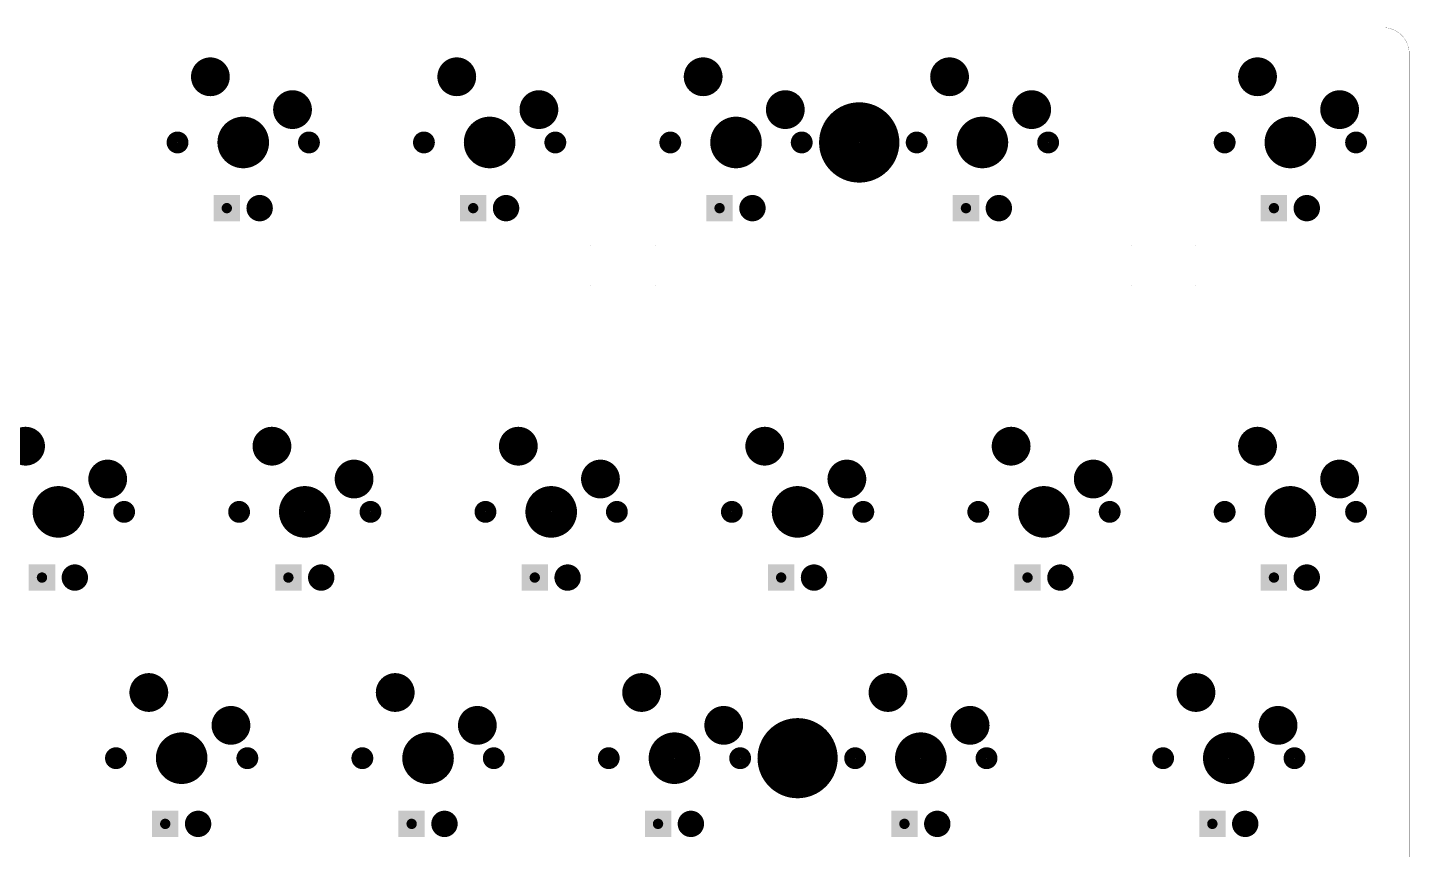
# Model space of a CAD drawing. Extents: x 1105 to 1477, y 972 to 1106.
# Drawn here: x 1370.6 to 1477.5, y 1035.5 to 1099 of the extents above; entities that cross this region are included whole.
import ezdxf

# ---------------------------------------------------------------- set-up
doc = ezdxf.new("R2010")
doc.units = 0
doc.layers.get('0').update_dxf_attribs({"linetype": 'CONTINUOUS'})
for name, color, linetype in [('BOTTOMSOLDER', 6, 'CONTINUOUS'), ('KEEPOUTLAYER', 6, 'CONTINUOUS'), ('PADHOLELAYER', 156, 'CONTINUOUS')]:
    doc.layers.add(name, color=color, linetype=linetype)

# ---------------------------------------------------------------- blocks, each defined once
blk = doc.blocks.new('MX1UP__144')
at = {"layer": 'BOTTOMSOLDER'}
for points, const_width in [([(-1.78, 5.08, 1), (-0.76, 5.08, 1)], 1.02), ([(-1, 0, 1), (1, 0, 1)], 1.99), ([(-5.5, 0, 1), (-4.66, 0, 1)], 0.85), ([(4.66, 0, 1), (5.5, 0, 1)], 0.85), ([(-4.56, -2.54, 1), (-3.06, -2.54, 1)], 1.5), ([(1.79, -5.08, 1), (3.29, -5.08, 1)], 1.5)]:
    blk.add_lwpolyline(points, format="xyb", close=True, dxfattribs=dict(at, const_width=const_width))
blk.add_solid([(2.29, 6.1), (0.25, 6.1), (2.29, 4.06), (0.25, 4.06)], dxfattribs=at)
at = {"layer": 'PADHOLELAYER'}
for points, const_width in [([(-1.47, 5.08, 1), (-1.07, 5.08, 1)], 0.4), ([(1.07, 5.08, 1), (1.47, 5.08, 1)], 0.4), ([(-1, 0, 1), (1, 0, 1)], 1.99), ([(-5.5, 0, 1), (-4.66, 0, 1)], 0.85), ([(4.66, 0, 1), (5.5, 0, 1)], 0.85), ([(-4.19, -2.54, 1), (-3.43, -2.54, 1)], 0.75), ([(2.16, -5.08, 1), (2.92, -5.08, 1)], 0.75)]:
    blk.add_lwpolyline(points, format="xyb", close=True, dxfattribs=dict(at, const_width=const_width))
blk = doc.blocks.new('MX1UP__145')
at = {"layer": 'BOTTOMSOLDER'}
for points, const_width in [([(-1.78, 5.08, 1), (-0.76, 5.08, 1)], 1.02), ([(-1, 0, 1), (1, 0, 1)], 1.99), ([(-5.5, 0, 1), (-4.66, 0, 1)], 0.85), ([(4.66, 0, 1), (5.5, 0, 1)], 0.85), ([(-4.56, -2.54, 1), (-3.06, -2.54, 1)], 1.5), ([(1.79, -5.08, 1), (3.29, -5.08, 1)], 1.5)]:
    blk.add_lwpolyline(points, format="xyb", close=True, dxfattribs=dict(at, const_width=const_width))
blk.add_solid([(2.29, 6.1), (0.25, 6.1), (2.29, 4.06), (0.25, 4.06)], dxfattribs=at)
at = {"layer": 'PADHOLELAYER'}
for points, const_width in [([(-1.47, 5.08, 1), (-1.07, 5.08, 1)], 0.4), ([(1.07, 5.08, 1), (1.47, 5.08, 1)], 0.4), ([(-1, 0, 1), (1, 0, 1)], 1.99), ([(-5.5, 0, 1), (-4.66, 0, 1)], 0.85), ([(4.66, 0, 1), (5.5, 0, 1)], 0.85), ([(-4.19, -2.54, 1), (-3.43, -2.54, 1)], 0.75), ([(2.16, -5.08, 1), (2.92, -5.08, 1)], 0.75)]:
    blk.add_lwpolyline(points, format="xyb", close=True, dxfattribs=dict(at, const_width=const_width))
blk = doc.blocks.new('MX1UP__146')
at = {"layer": 'BOTTOMSOLDER'}
for points, const_width in [([(-1.78, 5.08, 1), (-0.76, 5.08, 1)], 1.02), ([(-1, 0, 1), (1, 0, 1)], 1.99), ([(-5.5, 0, 1), (-4.66, 0, 1)], 0.85), ([(4.66, 0, 1), (5.5, 0, 1)], 0.85), ([(-4.56, -2.54, 1), (-3.06, -2.54, 1)], 1.5), ([(1.79, -5.08, 1), (3.29, -5.08, 1)], 1.5)]:
    blk.add_lwpolyline(points, format="xyb", close=True, dxfattribs=dict(at, const_width=const_width))
blk.add_solid([(2.29, 6.1), (0.25, 6.1), (2.29, 4.06), (0.25, 4.06)], dxfattribs=at)
at = {"layer": 'PADHOLELAYER'}
for points, const_width in [([(-1.47, 5.08, 1), (-1.07, 5.08, 1)], 0.4), ([(1.07, 5.08, 1), (1.47, 5.08, 1)], 0.4), ([(-1, 0, 1), (1, 0, 1)], 1.99), ([(-5.5, 0, 1), (-4.66, 0, 1)], 0.85), ([(4.66, 0, 1), (5.5, 0, 1)], 0.85), ([(-4.19, -2.54, 1), (-3.43, -2.54, 1)], 0.75), ([(2.16, -5.08, 1), (2.92, -5.08, 1)], 0.75)]:
    blk.add_lwpolyline(points, format="xyb", close=True, dxfattribs=dict(at, const_width=const_width))
blk = doc.blocks.new('MX1UP__147')
at = {"layer": 'BOTTOMSOLDER'}
for points, const_width in [([(-1.78, 5.08, 1), (-0.76, 5.08, 1)], 1.02), ([(-1, 0, 1), (1, 0, 1)], 1.99), ([(-5.5, 0, 1), (-4.66, 0, 1)], 0.85), ([(4.66, 0, 1), (5.5, 0, 1)], 0.85), ([(-4.56, -2.54, 1), (-3.06, -2.54, 1)], 1.5), ([(1.79, -5.08, 1), (3.29, -5.08, 1)], 1.5)]:
    blk.add_lwpolyline(points, format="xyb", close=True, dxfattribs=dict(at, const_width=const_width))
blk.add_solid([(2.29, 6.1), (0.25, 6.1), (2.29, 4.06), (0.25, 4.06)], dxfattribs=at)
at = {"layer": 'PADHOLELAYER'}
for points, const_width in [([(-1.47, 5.08, 1), (-1.07, 5.08, 1)], 0.4), ([(1.07, 5.08, 1), (1.47, 5.08, 1)], 0.4), ([(-1, 0, 1), (1, 0, 1)], 1.99), ([(-5.5, 0, 1), (-4.66, 0, 1)], 0.85), ([(4.66, 0, 1), (5.5, 0, 1)], 0.85), ([(-4.19, -2.54, 1), (-3.43, -2.54, 1)], 0.75), ([(2.16, -5.08, 1), (2.92, -5.08, 1)], 0.75)]:
    blk.add_lwpolyline(points, format="xyb", close=True, dxfattribs=dict(at, const_width=const_width))
blk = doc.blocks.new('MX1UP__148')
at = {"layer": 'BOTTOMSOLDER'}
for points, const_width in [([(-1.78, 5.08, 1), (-0.76, 5.08, 1)], 1.02), ([(-1, 0, 1), (1, 0, 1)], 1.99), ([(-5.5, 0, 1), (-4.66, 0, 1)], 0.85), ([(4.66, 0, 1), (5.5, 0, 1)], 0.85), ([(-4.56, -2.54, 1), (-3.06, -2.54, 1)], 1.5), ([(1.79, -5.08, 1), (3.29, -5.08, 1)], 1.5)]:
    blk.add_lwpolyline(points, format="xyb", close=True, dxfattribs=dict(at, const_width=const_width))
blk.add_solid([(2.29, 6.1), (0.25, 6.1), (2.29, 4.06), (0.25, 4.06)], dxfattribs=at)
at = {"layer": 'PADHOLELAYER'}
for points, const_width in [([(-1.47, 5.08, 1), (-1.07, 5.08, 1)], 0.4), ([(1.07, 5.08, 1), (1.47, 5.08, 1)], 0.4), ([(-1, 0, 1), (1, 0, 1)], 1.99), ([(-5.5, 0, 1), (-4.66, 0, 1)], 0.85), ([(4.66, 0, 1), (5.5, 0, 1)], 0.85), ([(-4.19, -2.54, 1), (-3.43, -2.54, 1)], 0.75), ([(2.16, -5.08, 1), (2.92, -5.08, 1)], 0.75)]:
    blk.add_lwpolyline(points, format="xyb", close=True, dxfattribs=dict(at, const_width=const_width))
blk = doc.blocks.new('MX1UP__156')
at = {"layer": 'BOTTOMSOLDER'}
for points, const_width in [([(-1.78, 5.08, 1), (-0.76, 5.08, 1)], 1.02), ([(-1, 0, 1), (1, 0, 1)], 1.99), ([(-5.5, 0, 1), (-4.66, 0, 1)], 0.85), ([(4.66, 0, 1), (5.5, 0, 1)], 0.85), ([(-4.56, -2.54, 1), (-3.06, -2.54, 1)], 1.5), ([(1.79, -5.08, 1), (3.29, -5.08, 1)], 1.5)]:
    blk.add_lwpolyline(points, format="xyb", close=True, dxfattribs=dict(at, const_width=const_width))
blk.add_solid([(2.29, 6.1), (0.25, 6.1), (2.29, 4.06), (0.25, 4.06)], dxfattribs=at)
at = {"layer": 'PADHOLELAYER'}
for points, const_width in [([(-1.47, 5.08, 1), (-1.07, 5.08, 1)], 0.4), ([(1.07, 5.08, 1), (1.47, 5.08, 1)], 0.4), ([(-1, 0, 1), (1, 0, 1)], 1.99), ([(-5.5, 0, 1), (-4.66, 0, 1)], 0.85), ([(4.66, 0, 1), (5.5, 0, 1)], 0.85), ([(-4.19, -2.54, 1), (-3.43, -2.54, 1)], 0.75), ([(2.16, -5.08, 1), (2.92, -5.08, 1)], 0.75)]:
    blk.add_lwpolyline(points, format="xyb", close=True, dxfattribs=dict(at, const_width=const_width))
blk = doc.blocks.new('MX1UP__173')
at = {"layer": 'BOTTOMSOLDER'}
for points, const_width in [([(-1.78, 5.08, 1), (-0.76, 5.08, 1)], 1.02), ([(-1, 0, 1), (1, 0, 1)], 1.99), ([(-5.5, 0, 1), (-4.66, 0, 1)], 0.85), ([(4.66, 0, 1), (5.5, 0, 1)], 0.85), ([(-4.56, -2.54, 1), (-3.06, -2.54, 1)], 1.5), ([(1.79, -5.08, 1), (3.29, -5.08, 1)], 1.5)]:
    blk.add_lwpolyline(points, format="xyb", close=True, dxfattribs=dict(at, const_width=const_width))
blk.add_solid([(2.29, 6.1), (0.25, 6.1), (2.29, 4.06), (0.25, 4.06)], dxfattribs=at)
at = {"layer": 'PADHOLELAYER'}
for points, const_width in [([(-1.47, 5.08, 1), (-1.07, 5.08, 1)], 0.4), ([(1.07, 5.08, 1), (1.47, 5.08, 1)], 0.4), ([(-1, 0, 1), (1, 0, 1)], 1.99), ([(-5.5, 0, 1), (-4.66, 0, 1)], 0.85), ([(4.66, 0, 1), (5.5, 0, 1)], 0.85), ([(-4.19, -2.54, 1), (-3.43, -2.54, 1)], 0.75), ([(2.16, -5.08, 1), (2.92, -5.08, 1)], 0.75)]:
    blk.add_lwpolyline(points, format="xyb", close=True, dxfattribs=dict(at, const_width=const_width))
blk = doc.blocks.new('MX1UP__174')
at = {"layer": 'BOTTOMSOLDER'}
for points, const_width in [([(-1.78, 5.08, 1), (-0.76, 5.08, 1)], 1.02), ([(-1, 0, 1), (1, 0, 1)], 1.99), ([(-5.5, 0, 1), (-4.66, 0, 1)], 0.85), ([(4.66, 0, 1), (5.5, 0, 1)], 0.85), ([(-4.56, -2.54, 1), (-3.06, -2.54, 1)], 1.5), ([(1.79, -5.08, 1), (3.29, -5.08, 1)], 1.5)]:
    blk.add_lwpolyline(points, format="xyb", close=True, dxfattribs=dict(at, const_width=const_width))
blk.add_solid([(2.29, 6.1), (0.25, 6.1), (2.29, 4.06), (0.25, 4.06)], dxfattribs=at)
at = {"layer": 'PADHOLELAYER'}
for points, const_width in [([(-1.47, 5.08, 1), (-1.07, 5.08, 1)], 0.4), ([(1.07, 5.08, 1), (1.47, 5.08, 1)], 0.4), ([(-1, 0, 1), (1, 0, 1)], 1.99), ([(-5.5, 0, 1), (-4.66, 0, 1)], 0.85), ([(4.66, 0, 1), (5.5, 0, 1)], 0.85), ([(-4.19, -2.54, 1), (-3.43, -2.54, 1)], 0.75), ([(2.16, -5.08, 1), (2.92, -5.08, 1)], 0.75)]:
    blk.add_lwpolyline(points, format="xyb", close=True, dxfattribs=dict(at, const_width=const_width))
blk = doc.blocks.new('MX1UP__176')
at = {"layer": 'BOTTOMSOLDER'}
for points, const_width in [([(-1.78, 5.08, 1), (-0.76, 5.08, 1)], 1.02), ([(-1, 0, 1), (1, 0, 1)], 1.99), ([(-5.5, 0, 1), (-4.66, 0, 1)], 0.85), ([(4.66, 0, 1), (5.5, 0, 1)], 0.85), ([(-4.56, -2.54, 1), (-3.06, -2.54, 1)], 1.5), ([(1.79, -5.08, 1), (3.29, -5.08, 1)], 1.5)]:
    blk.add_lwpolyline(points, format="xyb", close=True, dxfattribs=dict(at, const_width=const_width))
blk.add_solid([(2.29, 6.1), (0.25, 6.1), (2.29, 4.06), (0.25, 4.06)], dxfattribs=at)
at = {"layer": 'PADHOLELAYER'}
for points, const_width in [([(-1.47, 5.08, 1), (-1.07, 5.08, 1)], 0.4), ([(1.07, 5.08, 1), (1.47, 5.08, 1)], 0.4), ([(-1, 0, 1), (1, 0, 1)], 1.99), ([(-5.5, 0, 1), (-4.66, 0, 1)], 0.85), ([(4.66, 0, 1), (5.5, 0, 1)], 0.85), ([(-4.19, -2.54, 1), (-3.43, -2.54, 1)], 0.75), ([(2.16, -5.08, 1), (2.92, -5.08, 1)], 0.75)]:
    blk.add_lwpolyline(points, format="xyb", close=True, dxfattribs=dict(at, const_width=const_width))
blk = doc.blocks.new('MX1UP__177')
at = {"layer": 'BOTTOMSOLDER'}
for points, const_width in [([(-1.78, 5.08, 1), (-0.76, 5.08, 1)], 1.02), ([(-1, 0, 1), (1, 0, 1)], 1.99), ([(-5.5, 0, 1), (-4.66, 0, 1)], 0.85), ([(4.66, 0, 1), (5.5, 0, 1)], 0.85), ([(-4.56, -2.54, 1), (-3.06, -2.54, 1)], 1.5), ([(1.79, -5.08, 1), (3.29, -5.08, 1)], 1.5)]:
    blk.add_lwpolyline(points, format="xyb", close=True, dxfattribs=dict(at, const_width=const_width))
blk.add_solid([(2.29, 6.1), (0.25, 6.1), (2.29, 4.06), (0.25, 4.06)], dxfattribs=at)
at = {"layer": 'PADHOLELAYER'}
for points, const_width in [([(-1.47, 5.08, 1), (-1.07, 5.08, 1)], 0.4), ([(1.07, 5.08, 1), (1.47, 5.08, 1)], 0.4), ([(-1, 0, 1), (1, 0, 1)], 1.99), ([(-5.5, 0, 1), (-4.66, 0, 1)], 0.85), ([(4.66, 0, 1), (5.5, 0, 1)], 0.85), ([(-4.19, -2.54, 1), (-3.43, -2.54, 1)], 0.75), ([(2.16, -5.08, 1), (2.92, -5.08, 1)], 0.75)]:
    blk.add_lwpolyline(points, format="xyb", close=True, dxfattribs=dict(at, const_width=const_width))
blk = doc.blocks.new('MX1UP__178')
at = {"layer": 'BOTTOMSOLDER'}
for points, const_width in [([(-1.78, 5.08, 1), (-0.76, 5.08, 1)], 1.02), ([(-1, 0, 1), (1, 0, 1)], 1.99), ([(-5.5, 0, 1), (-4.66, 0, 1)], 0.85), ([(4.66, 0, 1), (5.5, 0, 1)], 0.85), ([(-4.56, -2.54, 1), (-3.06, -2.54, 1)], 1.5), ([(1.79, -5.08, 1), (3.29, -5.08, 1)], 1.5)]:
    blk.add_lwpolyline(points, format="xyb", close=True, dxfattribs=dict(at, const_width=const_width))
blk.add_solid([(2.29, 6.1), (0.25, 6.1), (2.29, 4.06), (0.25, 4.06)], dxfattribs=at)
at = {"layer": 'PADHOLELAYER'}
for points, const_width in [([(-1.47, 5.08, 1), (-1.07, 5.08, 1)], 0.4), ([(1.07, 5.08, 1), (1.47, 5.08, 1)], 0.4), ([(-1, 0, 1), (1, 0, 1)], 1.99), ([(-5.5, 0, 1), (-4.66, 0, 1)], 0.85), ([(4.66, 0, 1), (5.5, 0, 1)], 0.85), ([(-4.19, -2.54, 1), (-3.43, -2.54, 1)], 0.75), ([(2.16, -5.08, 1), (2.92, -5.08, 1)], 0.75)]:
    blk.add_lwpolyline(points, format="xyb", close=True, dxfattribs=dict(at, const_width=const_width))
blk = doc.blocks.new('MX1UP__179')
at = {"layer": 'BOTTOMSOLDER'}
for points, const_width in [([(-1.78, 5.08, 1), (-0.76, 5.08, 1)], 1.02), ([(-1, 0, 1), (1, 0, 1)], 1.99), ([(-5.5, 0, 1), (-4.66, 0, 1)], 0.85), ([(4.66, 0, 1), (5.5, 0, 1)], 0.85), ([(-4.56, -2.54, 1), (-3.06, -2.54, 1)], 1.5), ([(1.79, -5.08, 1), (3.29, -5.08, 1)], 1.5)]:
    blk.add_lwpolyline(points, format="xyb", close=True, dxfattribs=dict(at, const_width=const_width))
blk.add_solid([(2.29, 6.1), (0.25, 6.1), (2.29, 4.06), (0.25, 4.06)], dxfattribs=at)
at = {"layer": 'PADHOLELAYER'}
for points, const_width in [([(-1.47, 5.08, 1), (-1.07, 5.08, 1)], 0.4), ([(1.07, 5.08, 1), (1.47, 5.08, 1)], 0.4), ([(-1, 0, 1), (1, 0, 1)], 1.99), ([(-5.5, 0, 1), (-4.66, 0, 1)], 0.85), ([(4.66, 0, 1), (5.5, 0, 1)], 0.85), ([(-4.19, -2.54, 1), (-3.43, -2.54, 1)], 0.75), ([(2.16, -5.08, 1), (2.92, -5.08, 1)], 0.75)]:
    blk.add_lwpolyline(points, format="xyb", close=True, dxfattribs=dict(at, const_width=const_width))
blk = doc.blocks.new('MX1UP__224')
at = {"layer": 'BOTTOMSOLDER'}
for points, const_width in [([(-1.78, 5.08, 1), (-0.76, 5.08, 1)], 1.02), ([(-1, 0, 1), (1, 0, 1)], 1.99), ([(-5.5, 0, 1), (-4.66, 0, 1)], 0.85), ([(4.66, 0, 1), (5.5, 0, 1)], 0.85), ([(-4.56, -2.54, 1), (-3.06, -2.54, 1)], 1.5), ([(1.79, -5.08, 1), (3.29, -5.08, 1)], 1.5)]:
    blk.add_lwpolyline(points, format="xyb", close=True, dxfattribs=dict(at, const_width=const_width))
blk.add_solid([(2.29, 6.1), (0.25, 6.1), (2.29, 4.06), (0.25, 4.06)], dxfattribs=at)
at = {"layer": 'PADHOLELAYER'}
for points, const_width in [([(-1.47, 5.08, 1), (-1.07, 5.08, 1)], 0.4), ([(1.07, 5.08, 1), (1.47, 5.08, 1)], 0.4), ([(-1, 0, 1), (1, 0, 1)], 1.99), ([(-5.5, 0, 1), (-4.66, 0, 1)], 0.85), ([(4.66, 0, 1), (5.5, 0, 1)], 0.85), ([(-4.19, -2.54, 1), (-3.43, -2.54, 1)], 0.75), ([(2.16, -5.08, 1), (2.92, -5.08, 1)], 0.75)]:
    blk.add_lwpolyline(points, format="xyb", close=True, dxfattribs=dict(at, const_width=const_width))
blk = doc.blocks.new('RGB_WS2812B_235')
at = {"layer": 'PADHOLELAYER'}
for points in [[(-2.5, 1.52), (-2.5, 1.52), (-2.5, 1.52), (-2.5, 1.52)], [(2.5, 1.52), (2.5, 1.52), (2.5, 1.52), (2.5, 1.52)], [(-2.5, -1.52), (-2.5, -1.52), (-2.5, -1.52), (-2.5, -1.52)], [(2.5, -1.52), (2.5, -1.52), (2.5, -1.52), (2.5, -1.52)]]:
    blk.add_lwpolyline(points, close=True, dxfattribs=at)
blk = doc.blocks.new('RGB_WS2812B_236')
at = {"layer": 'PADHOLELAYER'}
for points in [[(-2.5, 1.52), (-2.5, 1.52), (-2.5, 1.52), (-2.5, 1.52)], [(2.5, 1.52), (2.5, 1.52), (2.5, 1.52), (2.5, 1.52)], [(-2.5, -1.52), (-2.5, -1.52), (-2.5, -1.52), (-2.5, -1.52)], [(2.5, -1.52), (2.5, -1.52), (2.5, -1.52), (2.5, -1.52)]]:
    blk.add_lwpolyline(points, close=True, dxfattribs=at)
blk = doc.blocks.new('MX1UP__246')
at = {"layer": 'BOTTOMSOLDER'}
for points, const_width in [([(-1.78, 5.08, 1), (-0.76, 5.08, 1)], 1.02), ([(-1, 0, 1), (1, 0, 1)], 1.99), ([(-5.5, 0, 1), (-4.66, 0, 1)], 0.85), ([(4.66, 0, 1), (5.5, 0, 1)], 0.85), ([(-4.56, -2.54, 1), (-3.06, -2.54, 1)], 1.5), ([(1.79, -5.08, 1), (3.29, -5.08, 1)], 1.5)]:
    blk.add_lwpolyline(points, format="xyb", close=True, dxfattribs=dict(at, const_width=const_width))
blk.add_solid([(2.29, 6.1), (0.25, 6.1), (2.29, 4.06), (0.25, 4.06)], dxfattribs=at)
at = {"layer": 'PADHOLELAYER'}
for points, const_width in [([(-1.47, 5.08, 1), (-1.07, 5.08, 1)], 0.4), ([(1.07, 5.08, 1), (1.47, 5.08, 1)], 0.4), ([(-1, 0, 1), (1, 0, 1)], 1.99), ([(-5.5, 0, 1), (-4.66, 0, 1)], 0.85), ([(4.66, 0, 1), (5.5, 0, 1)], 0.85), ([(-4.19, -2.54, 1), (-3.43, -2.54, 1)], 0.75), ([(2.16, -5.08, 1), (2.92, -5.08, 1)], 0.75)]:
    blk.add_lwpolyline(points, format="xyb", close=True, dxfattribs=dict(at, const_width=const_width))
blk = doc.blocks.new('MX1UP__251')
at = {"layer": 'BOTTOMSOLDER'}
for points, const_width in [([(-1.78, 5.08, 1), (-0.76, 5.08, 1)], 1.02), ([(-1, 0, 1), (1, 0, 1)], 1.99), ([(-5.5, 0, 1), (-4.66, 0, 1)], 0.85), ([(4.66, 0, 1), (5.5, 0, 1)], 0.85), ([(-4.56, -2.54, 1), (-3.06, -2.54, 1)], 1.5), ([(1.79, -5.08, 1), (3.29, -5.08, 1)], 1.5)]:
    blk.add_lwpolyline(points, format="xyb", close=True, dxfattribs=dict(at, const_width=const_width))
blk.add_solid([(2.29, 6.1), (0.25, 6.1), (2.29, 4.06), (0.25, 4.06)], dxfattribs=at)
at = {"layer": 'PADHOLELAYER'}
for points, const_width in [([(-1.47, 5.08, 1), (-1.07, 5.08, 1)], 0.4), ([(1.07, 5.08, 1), (1.47, 5.08, 1)], 0.4), ([(-1, 0, 1), (1, 0, 1)], 1.99), ([(-5.5, 0, 1), (-4.66, 0, 1)], 0.85), ([(4.66, 0, 1), (5.5, 0, 1)], 0.85), ([(-4.19, -2.54, 1), (-3.43, -2.54, 1)], 0.75), ([(2.16, -5.08, 1), (2.92, -5.08, 1)], 0.75)]:
    blk.add_lwpolyline(points, format="xyb", close=True, dxfattribs=dict(at, const_width=const_width))
blk = doc.blocks.new('MX1UP__257')
at = {"layer": 'BOTTOMSOLDER'}
for points, const_width in [([(-1.78, 5.08, 1), (-0.76, 5.08, 1)], 1.02), ([(-1, 0, 1), (1, 0, 1)], 1.99), ([(-5.5, 0, 1), (-4.66, 0, 1)], 0.85), ([(4.66, 0, 1), (5.5, 0, 1)], 0.85), ([(-4.56, -2.54, 1), (-3.06, -2.54, 1)], 1.5), ([(1.79, -5.08, 1), (3.29, -5.08, 1)], 1.5)]:
    blk.add_lwpolyline(points, format="xyb", close=True, dxfattribs=dict(at, const_width=const_width))
blk.add_solid([(2.29, 6.1), (0.25, 6.1), (2.29, 4.06), (0.25, 4.06)], dxfattribs=at)
at = {"layer": 'PADHOLELAYER'}
for points, const_width in [([(-1.47, 5.08, 1), (-1.07, 5.08, 1)], 0.4), ([(1.07, 5.08, 1), (1.47, 5.08, 1)], 0.4), ([(-1, 0, 1), (1, 0, 1)], 1.99), ([(-5.5, 0, 1), (-4.66, 0, 1)], 0.85), ([(4.66, 0, 1), (5.5, 0, 1)], 0.85), ([(-4.19, -2.54, 1), (-3.43, -2.54, 1)], 0.75), ([(2.16, -5.08, 1), (2.92, -5.08, 1)], 0.75)]:
    blk.add_lwpolyline(points, format="xyb", close=True, dxfattribs=dict(at, const_width=const_width))

msp = doc.modelspace()

# ---------------------------------------------------------------- linework, layer by layer
at = {"layer": 'BOTTOMSOLDER'}
for points, const_width in [([(1433.38, 1090.16, 1), (1436.49, 1090.16, 1)], 3.1), ([(1467.46, 1090.16, 1), (1469.08, 1090.16, 1)], 1.63), ([(1428.62, 1042.54, 1), (1431.72, 1042.54, 1)], 3.1)]:
    msp.add_lwpolyline(points, format="xyb", close=True, dxfattribs=dict(at, const_width=const_width))
at = {"layer": 'KEEPOUTLAYER', "const_width": 0.0127}
for points in [[(1192.64, 1099.04), (1475.46, 1099.04)], [(1477.46, 978.51), (1477.46, 1097.04)]]:
    msp.add_lwpolyline(points, dxfattribs=at)
at = {"layer": 'KEEPOUTLAYER', "const_width": 0.00635}
for points in [[(1475.46, 1099.04, 1), (1475.47, 1099.04, 1)], [(1475.46, 1099.04, 1), (1475.47, 1099.04, 1)], [(1477.46, 1097.04, 1), (1477.47, 1097.04, 1)], [(1477.46, 1097.04, 1), (1477.47, 1097.04, 1)]]:
    msp.add_lwpolyline(points, format="xyb", close=True, dxfattribs=at)
at = {"layer": 'KEEPOUTLAYER', "const_width": 0.0127}
msp.add_lwpolyline([(1475.46, 1099.04, -0.414214), (1477.46, 1097.04)], format="xyb", dxfattribs=at)
at = {"layer": 'PADHOLELAYER'}
for points, const_width in [([(1434, 1091.1), (1435.87, 1091.1, -1), (1435.87, 1089.22), (1434, 1089.22, -1)], 0.625), ([(1467.51, 1090.16, 1), (1469.03, 1090.16, 1)], 1.52), ([(1429.23, 1043.47), (1431.11, 1043.47, -1), (1431.11, 1041.6), (1429.23, 1041.6, -1)], 0.625)]:
    msp.add_lwpolyline(points, format="xyb", close=True, dxfattribs=dict(at, const_width=const_width))

# ---------------------------------------------------------------- block references
at = {"rotation": 180}
for name, p in [('MX1UP__179', (1387.31, 1090.16)), ('MX1UP__178', (1406.36, 1090.16)), ('MX1UP__177', (1425.41, 1090.16)), ('MX1UP__176', (1444.46, 1090.16)), ('MX1UP__173', (1468.27, 1090.16)), ('RGB_WS2812B_235', (1416.69, 1080.64)), ('RGB_WS2812B_236', (1458.46, 1080.64)), ('MX1UP__148', (1373.02, 1061.59)), ('MX1UP__147', (1392.07, 1061.59)), ('MX1UP__146', (1411.12, 1061.59)), ('MX1UP__145', (1430.17, 1061.59)), ('MX1UP__144', (1449.22, 1061.59)), ('MX1UP__156', (1468.27, 1061.59)), ('MX1UP__246', (1382.55, 1042.54)), ('MX1UP__174', (1401.6, 1042.54)), ('MX1UP__257', (1420.65, 1042.54)), ('MX1UP__224', (1439.7, 1042.54)), ('MX1UP__251', (1463.51, 1042.54))]:
    msp.add_blockref(name, p, dxfattribs=at)

doc.saveas('drawing.dxf')
